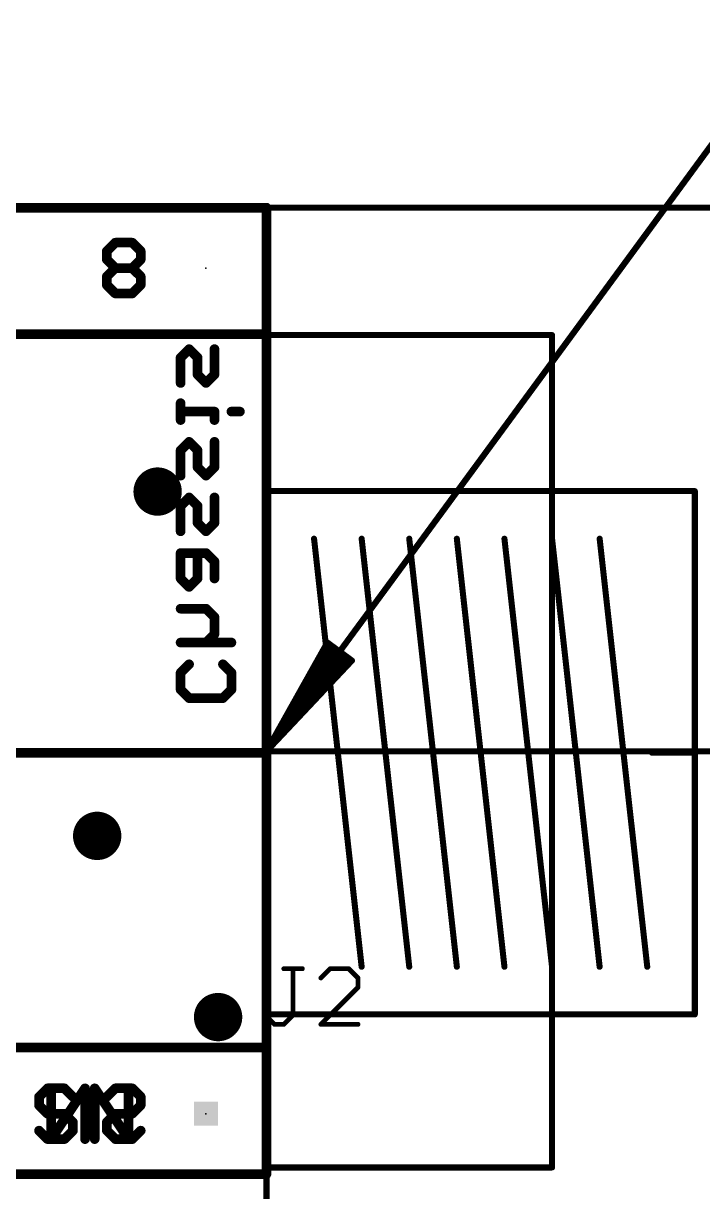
# Model space of a CAD drawing. Extents: x -8 to 103, y -21 to 29.
# Drawn here: x 40.61 to 54.88, y -0.37 to 24.2 of the extents above; entities that cross this region are included whole.
import ezdxf

# ---------------------------------------------------------------- set-up
doc = ezdxf.new("R2010")
doc.units = 0
for name, color, linetype in [('18', 110, 'CONTINUOUS'), ('20', 53, 'CONTINUOUS'), ('21', 41, 'CONTINUOUS'), ('22', 40, 'CONTINUOUS'), ('23', 53, 'CONTINUOUS'), ('24', 53, 'CONTINUOUS'), ('25', 253, 'CONTINUOUS'), ('47', 253, 'CONTINUOUS'), ('51', 53, 'CONTINUOUS')]:
    doc.layers.add(name, color=color, linetype=linetype)

# ---------------------------------------------------------------- blocks, each defined once
blk = doc.blocks.new('RECT')
blk.add_solid([(-0.5, -0.5), (0.5, -0.5), (-0.5, 0.5), (0.5, 0.5)])
blk = doc.blocks.new('ROUNDV')
at = {"const_width": 0.5}
blk.add_lwpolyline([(0, -0.25, 1), (0, 0.25, 1), (0, -0.25)], format="xyb", dxfattribs=at)

msp = doc.modelspace()

# ---------------------------------------------------------------- linework, layer by layer
at = {"layer": '20', "const_width": 0.2032}
for points in [[(45.72, 20.32), (0, 20.32)], [(45.72, 0), (45.72, 20.32)], [(0, 0), (45.72, 0)]]:
    msp.add_lwpolyline(points, dxfattribs=at)
at = {"layer": '20', "const_width": 0.1016}
for points in [[(45.7708, 20.32, 1), (45.6692, 20.32)], [(45.72, 20.2692, 1), (45.72, 20.3708)], [(45.6692, 0, 1), (45.7708, 0)], [(45.72, -0.0508, 1), (45.72, 0.0508)]]:
    msp.add_lwpolyline(points, format="xyb", dxfattribs=at)
at = {"layer": '21'}
for points, const_width in [([(42.5442, 19.5843), (42.3662, 19.4064)], 0.2032), ([(42.9001, 19.5843), (42.5442, 19.5843)], 0.2032), ([(43.078, 19.4064), (42.9001, 19.5843)], 0.2032), ([(42.3662, 19.4064), (42.3662, 19.2284)], 0.2032), ([(42.3662, 19.2284), (42.5442, 19.0505)], 0.2032), ([(42.5442, 19.0505), (42.9001, 19.0505)], 0.2032), ([(42.9001, 19.0505), (43.078, 18.8725)], 0.2032), ([(43.078, 18.8725), (43.078, 18.6945)], 0.2032), ([(42.5442, 18.5166), (42.3662, 18.6945)], 0.2032), ([(43.078, 18.6945), (42.9001, 18.5166)], 0.2032), ([(42.9001, 18.5166), (42.5442, 18.5166)], 0.2032), ([(45.72, 17.66), (24.72, 17.66)], 0.2032), ([(45.72, 2.66), (45.72, 17.66)], 0.127), ([(45.625, 8.86), (21.72, 8.86)], 0.2032), ([(24.72, 2.66), (45.72, 2.66)], 0.2032), ([(41.1208, 1.8043), (40.9428, 1.6264)], 0.2032), ([(40.9428, 1.6264), (40.9428, 1.4484)], 0.2032), ([(41.4767, 1.8043), (41.1208, 1.8043)], 0.2032), ([(41.6546, 1.6264), (41.4767, 1.8043)], 0.2032), ([(42.1122, 0.7366), (42.1122, 1.8043)], 0.2032), ([(42.1122, 1.8043), (42.824, 0.7366)], 0.2032), ([(42.824, 0.7366), (42.824, 1.8043)], 0.2032), ([(40.9428, 1.4484), (41.1208, 1.2705)], 0.2032), ([(41.1208, 1.2705), (41.4767, 1.2705)], 0.2032), ([(41.4767, 1.2705), (41.6546, 1.0925)], 0.2032), ([(41.1208, 0.7366), (40.9428, 0.9146)], 0.2032), ([(41.6546, 0.9146), (41.4767, 0.7366)], 0.2032), ([(41.6546, 1.0925), (41.6546, 0.9146)], 0.2032), ([(41.4767, 0.7366), (41.1208, 0.7366)], 0.2032)]:
    msp.add_lwpolyline(points, dxfattribs=dict(at, const_width=const_width))
for points, const_width in [([(42.5442, 19.6351, 1), (42.5442, 19.5335)], 0.1016), ([(42.5801, 19.5484, 1), (42.5082, 19.6202)], 0.1016), ([(42.936, 19.6202, 1), (42.8641, 19.5484)], 0.1016), ([(42.9001, 19.5335, 1), (42.9001, 19.6351)], 0.1016), ([(42.417, 19.4064, 1), (42.3154, 19.4064)], 0.1016), ([(42.3303, 19.4423, 1), (42.4021, 19.3704)], 0.1016), ([(43.0421, 19.3704, 1), (43.1139, 19.4423)], 0.1016), ([(42.4021, 19.2643, 1), (42.3303, 19.1925)], 0.1016), ([(42.3154, 19.2284, 1), (42.417, 19.2284)], 0.1016), ([(42.5442, 19.1013, 1), (42.5442, 18.9997)], 0.1016), ([(42.5082, 19.0145, 1), (42.5801, 19.0864)], 0.1016), ([(42.936, 19.0864, 1), (42.8641, 19.0145)], 0.1016), ([(42.9001, 18.9997, 1), (42.9001, 19.1013)], 0.1016), ([(43.1288, 18.8725, 1), (43.0272, 18.8725)], 0.1016), ([(43.0421, 18.8366, 1), (43.1139, 18.9084)], 0.1016), ([(42.4021, 18.7305, 1), (42.3303, 18.6586)], 0.1016), ([(43.0272, 18.6945, 1), (43.1288, 18.6945)], 0.1016), ([(43.1139, 18.6586, 1), (43.0421, 18.7305)], 0.1016), ([(42.5442, 18.5674, 1), (42.5442, 18.4658)], 0.1016), ([(42.5082, 18.4807, 1), (42.5801, 18.5525)], 0.1016), ([(42.8641, 18.5525, 1), (42.936, 18.4807)], 0.1016), ([(42.9001, 18.4658, 1), (42.9001, 18.5674)], 0.1016), ([(45.7518, 17.66, 1), (45.6882, 17.66)], 0.0635), ([(45.72, 17.6092, 1), (45.72, 17.7108)], 0.1016), ([(45.625, 8.8092, 1), (45.625, 8.9108)], 0.1016), ([(45.72, 2.6092, 1), (45.72, 2.7108)], 0.1016), ([(45.6882, 2.66, 1), (45.7518, 2.66)], 0.0635), ([(40.9936, 1.6264, 1), (40.892, 1.6264)], 0.1016), ([(41.1208, 1.8551, 1), (41.1208, 1.7535)], 0.1016), ([(41.1567, 1.7684, 1), (41.0848, 1.8402)], 0.1016), ([(41.5126, 1.8402, 1), (41.4407, 1.7684)], 0.1016), ([(41.4767, 1.7535, 1), (41.4767, 1.8551)], 0.1016), ([(42.163, 1.8043, 1), (42.0614, 1.8043)], 0.1016), ([(42.1545, 1.8325, 1), (42.0699, 1.7761)], 0.1016), ([(42.8748, 1.8043, 1), (42.7732, 1.8043)], 0.1016), ([(40.9069, 1.6623, 1), (40.9787, 1.5904)], 0.1016), ([(40.9787, 1.4843, 1), (40.9069, 1.4125)], 0.1016), ([(40.892, 1.4484, 1), (40.9936, 1.4484)], 0.1016), ([(41.6187, 1.5904, 1), (41.6905, 1.6623)], 0.1016), ([(41.1208, 1.3213, 1), (41.1208, 1.2197)], 0.1016), ([(41.0848, 1.2345, 1), (41.1567, 1.3064)], 0.1016), ([(41.5126, 1.3064, 1), (41.4407, 1.2345)], 0.1016), ([(41.4767, 1.2197, 1), (41.4767, 1.3213)], 0.1016), ([(40.9787, 0.9505, 1), (40.9069, 0.8786)], 0.1016), ([(41.7054, 1.0925, 1), (41.6038, 1.0925)], 0.1016), ([(41.6187, 1.0566, 1), (41.6905, 1.1284)], 0.1016), ([(41.6905, 0.8786, 1), (41.6187, 0.9505)], 0.1016), ([(41.1208, 0.7874, 1), (41.1208, 0.6858)], 0.1016), ([(41.0848, 0.7007, 1), (41.1567, 0.7725)], 0.1016), ([(41.4407, 0.7725, 1), (41.5126, 0.7007)], 0.1016), ([(41.4767, 0.6858, 1), (41.4767, 0.7874)], 0.1016), ([(41.6038, 0.9146, 1), (41.7054, 0.9146)], 0.1016), ([(42.0614, 0.7366, 1), (42.163, 0.7366)], 0.1016), ([(42.7732, 0.7366, 1), (42.8748, 0.7366)], 0.1016), ([(42.7817, 0.7084, 1), (42.8663, 0.7648)], 0.1016)]:
    msp.add_lwpolyline(points, format="xyb", dxfattribs=dict(at, const_width=const_width))
at = {"layer": '22', "const_width": 0.2032}
for points in [[(42.3666, 19.4064), (42.5445, 19.5843)], [(42.5445, 19.5843), (42.9004, 19.5843)], [(42.9004, 19.5843), (43.0784, 19.4064)], [(43.0784, 19.4064), (43.0784, 19.2284)], [(43.0784, 19.2284), (42.9004, 19.0505)], [(42.5445, 19.0505), (42.3666, 18.8725)], [(42.3666, 18.8725), (42.3666, 18.6945)], [(42.9004, 19.0505), (42.5445, 19.0505)], [(42.3666, 18.6945), (42.5445, 18.5166)], [(42.9004, 18.5166), (43.0784, 18.6945)], [(42.5445, 18.5166), (42.9004, 18.5166)], [(43.9166, 17.168), (44.0946, 17.346)], [(44.0946, 17.346), (44.2725, 17.168)], [(44.6284, 16.8121), (44.6284, 17.346)], [(43.9166, 16.6342), (43.9166, 17.168)], [(44.2725, 17.168), (44.2725, 16.8121)], [(44.2725, 16.8121), (44.4505, 16.6342)], [(44.4505, 16.6342), (44.6284, 16.8121)], [(43.9166, 15.8546), (43.9166, 16.2105)], [(44.6284, 16.0325), (43.9166, 16.0325)], [(44.6284, 15.8546), (44.6284, 16.0325)], [(45.1623, 16.0325), (44.9843, 16.0325)], [(43.9166, 15.219), (44.0946, 15.397)], [(44.0946, 15.397), (44.2725, 15.219)], [(44.6284, 14.8631), (44.6284, 15.397)], [(43.9166, 14.6852), (43.9166, 15.219)], [(44.2725, 15.219), (44.2725, 14.8631)], [(44.2725, 14.8631), (44.4505, 14.6852)], [(44.4505, 14.6852), (44.6284, 14.8631)], [(43.9166, 14.0496), (44.0946, 14.2276)], [(44.0946, 14.2276), (44.2725, 14.0496)], [(44.6284, 13.6937), (44.6284, 14.2276)], [(43.9166, 13.5158), (43.9166, 14.0496)], [(44.2725, 14.0496), (44.2725, 13.6937)], [(44.2725, 13.6937), (44.4505, 13.5158)], [(44.4505, 13.5158), (44.6284, 13.6937)], [(44.4505, 13.0582), (43.9166, 13.0582)], [(43.9166, 13.0582), (43.9166, 12.5243)], [(44.2725, 12.5243), (44.2725, 13.0582)], [(44.6284, 12.8803), (44.4505, 13.0582)], [(44.6284, 12.5243), (44.6284, 12.8803)], [(43.9166, 12.5243), (44.0946, 12.3464)], [(44.0946, 12.3464), (44.2725, 12.5243)], [(44.4505, 11.8888), (43.9166, 11.8888)], [(44.6284, 11.7109), (44.4505, 11.8888)], [(44.6284, 11.3549), (44.6284, 11.7109)], [(44.4505, 11.177), (44.6284, 11.3549)], [(44.9843, 11.177), (43.9166, 11.177)], [(43.9166, 10.5415), (44.0946, 10.7194)], [(44.8064, 10.7194), (44.9843, 10.5415)], [(43.9166, 10.1856), (43.9166, 10.5415)], [(44.9843, 10.5415), (44.9843, 10.1856)], [(44.0946, 10.0076), (43.9166, 10.1856)], [(44.8064, 10.0076), (44.0946, 10.0076)], [(44.9843, 10.1856), (44.8064, 10.0076)], [(41.909, 1.8043), (41.1972, 0.7366)], [(41.1972, 0.7366), (41.1972, 1.8043)], [(41.909, 0.7366), (41.909, 1.8043)], [(42.3666, 1.6264), (42.5445, 1.8043)], [(42.5445, 1.8043), (42.9004, 1.8043)], [(42.9004, 1.8043), (43.0784, 1.6264)], [(43.0784, 1.6264), (43.0784, 1.4484)], [(43.0784, 1.4484), (42.9004, 1.2705)], [(42.5445, 1.2705), (42.3666, 1.0925)], [(42.9004, 1.2705), (42.5445, 1.2705)], [(42.3666, 1.0925), (42.3666, 0.9146)], [(42.3666, 0.9146), (42.5445, 0.7366)], [(42.9004, 0.7366), (43.0784, 0.9146)], [(42.5445, 0.7366), (42.9004, 0.7366)]]:
    msp.add_lwpolyline(points, dxfattribs=at)
at = {"layer": '22', "const_width": 0.1016}
for points in [[(42.5445, 19.6351, 1), (42.5445, 19.5335)], [(42.5805, 19.5484, 1), (42.5086, 19.6202)], [(42.9364, 19.6202, 1), (42.8645, 19.5484)], [(42.9004, 19.5335, 1), (42.9004, 19.6351)], [(42.3307, 19.4423, 1), (42.4025, 19.3704)], [(43.1292, 19.4064, 1), (43.0276, 19.4064)], [(43.0425, 19.3704, 1), (43.1143, 19.4423)], [(43.0276, 19.2284, 1), (43.1292, 19.2284)], [(43.1143, 19.1925, 1), (43.0425, 19.2643)], [(42.4174, 18.8725, 1), (42.3158, 18.8725)], [(42.3307, 18.9084, 1), (42.4025, 18.8366)], [(42.5445, 19.1013, 1), (42.5445, 18.9997)], [(42.5805, 19.0145, 1), (42.5086, 19.0864)], [(42.8645, 19.0864, 1), (42.9364, 19.0145)], [(42.9004, 18.9997, 1), (42.9004, 19.1013)], [(42.4025, 18.7305, 1), (42.3307, 18.6586)], [(42.3158, 18.6945, 1), (42.4174, 18.6945)], [(43.1143, 18.6586, 1), (43.0425, 18.7305)], [(42.5445, 18.5674, 1), (42.5445, 18.4658)], [(42.5086, 18.4807, 1), (42.5805, 18.5525)], [(42.8645, 18.5525, 1), (42.9364, 18.4807)], [(42.9004, 18.4658, 1), (42.9004, 18.5674)], [(44.1305, 17.3819, 1), (44.0586, 17.3101)], [(44.1305, 17.3101, 1), (44.0586, 17.3819)], [(44.6792, 17.346, 1), (44.5776, 17.346)], [(43.9674, 17.168, 1), (43.8658, 17.168)], [(43.8807, 17.204, 1), (43.9525, 17.1321)], [(44.3233, 17.168, 1), (44.2217, 17.168)], [(44.2366, 17.1321, 1), (44.3084, 17.204)], [(44.3084, 16.8481, 1), (44.2366, 16.7762)], [(44.2217, 16.8121, 1), (44.3233, 16.8121)], [(44.4145, 16.6701, 1), (44.4864, 16.5983)], [(44.4145, 16.5983, 1), (44.4864, 16.6701)], [(44.5776, 16.8121, 1), (44.6792, 16.8121)], [(44.6643, 16.7762, 1), (44.5925, 16.8481)], [(43.8658, 16.6342, 1), (43.9674, 16.6342)], [(43.9674, 16.2105, 1), (43.8658, 16.2105)], [(43.9166, 16.0833, 1), (43.9166, 15.9817)], [(44.6792, 16.0325, 1), (44.5776, 16.0325)], [(44.6284, 15.9817, 1), (44.6284, 16.0833)], [(44.9843, 16.0833, 1), (44.9843, 15.9817)], [(45.1623, 15.9817, 1), (45.1623, 16.0833)], [(43.8658, 15.8546, 1), (43.9674, 15.8546)], [(44.5776, 15.8546, 1), (44.6792, 15.8546)], [(44.1305, 15.4329, 1), (44.0586, 15.3611)], [(44.1305, 15.3611, 1), (44.0586, 15.4329)], [(44.6792, 15.397, 1), (44.5776, 15.397)], [(43.9674, 15.219, 1), (43.8658, 15.219)], [(43.8807, 15.255, 1), (43.9525, 15.1831)], [(44.3233, 15.219, 1), (44.2217, 15.219)], [(44.2366, 15.1831, 1), (44.3084, 15.255)], [(44.3084, 14.8991, 1), (44.2366, 14.8272)], [(44.2217, 14.8631, 1), (44.3233, 14.8631)], [(44.4145, 14.7211, 1), (44.4864, 14.6493)], [(44.4145, 14.6493, 1), (44.4864, 14.7211)], [(44.5776, 14.8631, 1), (44.6792, 14.8631)], [(44.6643, 14.8272, 1), (44.5925, 14.8991)], [(43.8658, 14.6852, 1), (43.9674, 14.6852)], [(44.1305, 14.2635, 1), (44.0586, 14.1917)], [(44.1305, 14.1917, 1), (44.0586, 14.2635)], [(44.6792, 14.2276, 1), (44.5776, 14.2276)], [(43.9674, 14.0496, 1), (43.8658, 14.0496)], [(43.8807, 14.0856, 1), (43.9525, 14.0137)], [(44.3233, 14.0496, 1), (44.2217, 14.0496)], [(44.2366, 14.0137, 1), (44.3084, 14.0856)], [(44.3084, 13.7297, 1), (44.2366, 13.6578)], [(44.6643, 13.6578, 1), (44.5925, 13.7297)], [(43.8658, 13.5158, 1), (43.9674, 13.5158)], [(44.2217, 13.6937, 1), (44.3233, 13.6937)], [(44.4145, 13.5517, 1), (44.4864, 13.4799)], [(44.4145, 13.4799, 1), (44.4864, 13.5517)], [(44.5776, 13.6937, 1), (44.6792, 13.6937)], [(43.9166, 13.109, 1), (43.9166, 13.0074)], [(43.9674, 13.0582, 1), (43.8658, 13.0582)], [(44.3233, 13.0582, 1), (44.2217, 13.0582)], [(44.4864, 13.0941, 1), (44.4145, 13.0223)], [(44.4505, 13.0074, 1), (44.4505, 13.109)], [(44.6792, 12.8803, 1), (44.5776, 12.8803)], [(44.5925, 12.8443, 1), (44.6643, 12.9162)], [(43.9525, 12.5603, 1), (43.8807, 12.4884)], [(43.8658, 12.5243, 1), (43.9674, 12.5243)], [(44.2217, 12.5243, 1), (44.3233, 12.5243)], [(44.3084, 12.4884, 1), (44.2366, 12.5603)], [(44.5776, 12.5243, 1), (44.6792, 12.5243)], [(44.0586, 12.3823, 1), (44.1305, 12.3105)], [(44.0586, 12.3105, 1), (44.1305, 12.3823)], [(43.9166, 11.9396, 1), (43.9166, 11.838)], [(44.4864, 11.9247, 1), (44.4145, 11.8529)], [(44.4505, 11.838, 1), (44.4505, 11.9396)], [(44.6792, 11.7109, 1), (44.5776, 11.7109)], [(44.5925, 11.6749, 1), (44.6643, 11.7468)], [(44.5776, 11.3549, 1), (44.6792, 11.3549)], [(44.6643, 11.319, 1), (44.5925, 11.3909)], [(43.9166, 11.2278, 1), (43.9166, 11.1262)], [(44.4145, 11.2129, 1), (44.4864, 11.1411)], [(44.9843, 11.1262, 1), (44.9843, 11.2278)], [(44.1305, 10.6835, 1), (44.0586, 10.7553)], [(44.8423, 10.7553, 1), (44.7704, 10.6835)], [(43.9674, 10.5415, 1), (43.8658, 10.5415)], [(43.8807, 10.5774, 1), (43.9525, 10.5055)], [(45.0351, 10.5415, 1), (44.9335, 10.5415)], [(44.9484, 10.5055, 1), (45.0202, 10.5774)], [(43.9525, 10.2215, 1), (43.8807, 10.1496)], [(43.8658, 10.1856, 1), (43.9674, 10.1856)], [(44.0946, 10.0584, 1), (44.0946, 9.9568)], [(44.0586, 9.9717, 1), (44.1305, 10.0435)], [(44.7704, 10.0435, 1), (44.8423, 9.9717)], [(44.8064, 9.9568, 1), (44.8064, 10.0584)], [(44.9335, 10.1856, 1), (45.0351, 10.1856)], [(45.0202, 10.1496, 1), (44.9484, 10.2215)], [(41.248, 1.8043, 1), (41.1464, 1.8043)], [(41.9598, 1.8043, 1), (41.8582, 1.8043)], [(41.9513, 1.7761, 1), (41.8667, 1.8325)], [(42.5445, 1.8551, 1), (42.5445, 1.7535)], [(42.5805, 1.7684, 1), (42.5086, 1.8402)], [(42.9364, 1.8402, 1), (42.8645, 1.7684)], [(42.9004, 1.7535, 1), (42.9004, 1.8551)], [(43.1292, 1.6264, 1), (43.0276, 1.6264)], [(42.3307, 1.6623, 1), (42.4025, 1.5904)], [(43.0276, 1.4484, 1), (43.1292, 1.4484)], [(43.0425, 1.5904, 1), (43.1143, 1.6623)], [(43.1143, 1.4125, 1), (43.0425, 1.4843)], [(42.5445, 1.3213, 1), (42.5445, 1.2197)], [(42.5805, 1.2345, 1), (42.5086, 1.3064)], [(42.8645, 1.3064, 1), (42.9364, 1.2345)], [(42.9004, 1.2197, 1), (42.9004, 1.3213)], [(42.4174, 1.0925, 1), (42.3158, 1.0925)], [(42.3307, 1.1284, 1), (42.4025, 1.0566)], [(42.4025, 0.9505, 1), (42.3307, 0.8786)], [(43.1143, 0.8786, 1), (43.0425, 0.9505)], [(41.1549, 0.7648, 1), (41.2395, 0.7084)], [(41.1464, 0.7366, 1), (41.248, 0.7366)], [(41.8582, 0.7366, 1), (41.9598, 0.7366)], [(42.3158, 0.9146, 1), (42.4174, 0.9146)], [(42.5445, 0.7874, 1), (42.5445, 0.6858)], [(42.5086, 0.7007, 1), (42.5805, 0.7725)], [(42.8645, 0.7725, 1), (42.9364, 0.7007)], [(42.9004, 0.6858, 1), (42.9004, 0.7874)]]:
    msp.add_lwpolyline(points, format="xyb", dxfattribs=at)
at = {"layer": '23'}
for p in [(45.72, 8.89), (44.45, 1.27)]:
    msp.add_point(p, dxfattribs=at)
at = {"layer": '24'}
for p in [(44.45, 19.05), (44.45, 8.89)]:
    msp.add_point(p, dxfattribs=at)
at = {"layer": '25', "const_width": 0.1016}
for points in [[(46.0844, 4.319), (46.4742, 4.319)], [(46.2793, 3.3445), (46.2793, 4.319)], [(47.0589, 4.319), (46.864, 4.1241)], [(47.4487, 4.319), (47.0589, 4.319)], [(47.6436, 4.1241), (47.4487, 4.319)], [(46.864, 3.1496), (47.6436, 3.9292)], [(47.6436, 3.9292), (47.6436, 4.1241)], [(45.6946, 3.3445), (45.8895, 3.1496)], [(45.8895, 3.1496), (46.0844, 3.1496)], [(46.0844, 3.1496), (46.2793, 3.3445)], [(47.6436, 3.1496), (46.864, 3.1496)]]:
    msp.add_lwpolyline(points, dxfattribs=at)
at = {"layer": '25', "const_width": 0.0508}
for points in [[(46.0844, 4.3444, 1), (46.0844, 4.2936)], [(46.3047, 4.319, 1), (46.2539, 4.319)], [(46.4742, 4.2936, 1), (46.4742, 4.3444)], [(47.0589, 4.3444, 1), (47.0589, 4.2936)], [(47.0769, 4.301, 1), (47.0409, 4.337)], [(47.4667, 4.337, 1), (47.4307, 4.301)], [(47.4487, 4.2936, 1), (47.4487, 4.3444)], [(46.846, 4.1421, 1), (46.882, 4.1061)], [(47.669, 4.1241, 1), (47.6182, 4.1241)], [(47.6182, 3.9292, 1), (47.669, 3.9292)], [(47.6256, 4.1061, 1), (47.6616, 4.1421)], [(47.6616, 3.9112, 1), (47.6256, 3.9472)], [(45.7126, 3.3625, 1), (45.6766, 3.3265)], [(45.8895, 3.175, 1), (45.8895, 3.1242)], [(46.0844, 3.1242, 1), (46.0844, 3.175)], [(46.2539, 3.3445, 1), (46.3047, 3.3445)], [(46.2973, 3.3265, 1), (46.2613, 3.3625)], [(46.864, 3.175, 1), (46.864, 3.1242)], [(47.6436, 3.1242, 1), (47.6436, 3.175)], [(45.8715, 3.1316, 1), (45.9075, 3.1676)], [(46.0664, 3.1676, 1), (46.1024, 3.1316)], [(46.846, 3.1676, 1), (46.882, 3.1316)]]:
    msp.add_lwpolyline(points, format="xyb", dxfattribs=at)
at = {"layer": '47', "const_width": 0.13}
for points in [[(45.72, 8.89), (56.896, 24.13)], [(45.72, 20.32), (62.656, 20.32)], [(45.72, 8.89), (47.0001, 11.1754)], [(45.72, 8.89), (47.0479, 11.1404)], [(45.72, 8.89), (47.1527, 11.0635)], [(47.0001, 11.1754), (47.515, 10.7979)], [(47.3624, 10.9098), (45.72, 8.89)], [(47.4672, 10.8329), (45.72, 8.89)], [(47.515, 10.7979), (45.72, 8.89)], [(45.72, 8.89), (62.656, 8.89)], [(45.72, 0), (45.72, -7.792)]]:
    msp.add_lwpolyline(points, dxfattribs=at)
at = {"layer": '47', "const_width": 0.065}
for points in [[(45.72, 20.3525, 1), (45.72, 20.2875)], [(47.0193, 11.2016, 1), (46.9809, 11.1492)], [(47.0285, 11.1596, 1), (46.9718, 11.1913)], [(47.0759, 11.1239, 1), (47.0199, 11.1569)], [(47.1798, 11.0456, 1), (47.1256, 11.0814)], [(47.3876, 10.8893, 1), (47.3372, 10.9303)], [(47.4914, 10.8112, 1), (47.443, 10.8546)], [(47.5387, 10.7756, 1), (47.4913, 10.8201)], [(47.4958, 10.7717, 1), (47.5342, 10.8241)], [(45.72, 8.9225, 1), (45.72, 8.8575)], [(45.6963, 8.9123, 1), (45.7437, 8.8677)], [(45.6958, 8.9117, 1), (45.7442, 8.8683)], [(45.6948, 8.9105, 1), (45.7452, 8.8695)], [(45.6938, 8.9092, 1), (45.7462, 8.8708)], [(45.6929, 8.9079, 1), (45.7471, 8.8721)], [(45.692, 8.9065, 1), (45.748, 8.8735)], [(45.6916, 8.9059, 1), (45.7484, 8.8741)], [(45.7525, 0, 1), (45.6875, 0)]]:
    msp.add_lwpolyline(points, format="xyb", dxfattribs=at)
at = {"layer": '51', "const_width": 0.0635}
for points in [[(45.7518, 17.64, 1), (45.6882, 17.64)], [(45.72, 17.6717, 1), (45.72, 17.6083)], [(51.7518, 17.64, 1), (51.6883, 17.64)], [(51.72, 17.6083, 1), (51.72, 17.6717)], [(45.7518, 14.36, 1), (45.6882, 14.36)], [(45.72, 14.3918, 1), (45.72, 14.3283)], [(54.7518, 14.36, 1), (54.6883, 14.36)], [(54.72, 14.3283, 1), (54.72, 14.3918)], [(46.7516, 13.3635, 1), (46.6884, 13.3565)], [(47.7516, 13.3635, 1), (47.6884, 13.3565)], [(48.7516, 13.3635, 1), (48.6884, 13.3565)], [(49.7516, 13.3635, 1), (49.6884, 13.3565)], [(50.7516, 13.3635, 1), (50.6884, 13.3565)], [(51.7516, 13.3635, 1), (51.6884, 13.3565)], [(52.7516, 13.3635, 1), (52.6884, 13.3565)], [(53.82, 8.8918, 1), (53.82, 8.8283)], [(54.7518, 8.86, 1), (54.6883, 8.86)], [(54.6883, 8.86, 1), (54.7518, 8.86)], [(54.72, 8.8283, 1), (54.72, 8.8918)], [(47.6884, 4.3565, 1), (47.7516, 4.3635)], [(48.6884, 4.3565, 1), (48.7516, 4.3635)], [(49.6884, 4.3565, 1), (49.7516, 4.3635)], [(50.6884, 4.3565, 1), (50.7516, 4.3635)], [(51.6884, 4.3565, 1), (51.7516, 4.3635)], [(52.6884, 4.3565, 1), (52.7516, 4.3635)], [(53.6884, 4.3565, 1), (53.7516, 4.3635)], [(45.6882, 3.36, 1), (45.7518, 3.36)], [(45.72, 3.3918, 1), (45.72, 3.3283)], [(54.6883, 3.36, 1), (54.7518, 3.36)], [(54.72, 3.3283, 1), (54.72, 3.3918)], [(45.6882, 0.14, 1), (45.7518, 0.14)], [(45.72, 0.1718, 1), (45.72, 0.1083)], [(51.6883, 0.14, 1), (51.7518, 0.14)], [(51.72, 0.1083, 1), (51.72, 0.1718)]]:
    msp.add_lwpolyline(points, format="xyb", dxfattribs=at)
at = {"layer": '51', "const_width": 0.127}
for points in [[(51.72, 17.64), (45.72, 17.64)], [(45.72, 0.14), (45.72, 17.64)], [(51.72, 0.14), (51.72, 17.64)], [(45.72, 3.36), (45.72, 14.36)], [(45.72, 14.36), (54.72, 14.36)], [(54.72, 14.36), (54.72, 8.86)], [(47.72, 4.36), (46.72, 13.36)], [(48.72, 4.36), (47.72, 13.36)], [(49.72, 4.36), (48.72, 13.36)], [(50.72, 4.36), (49.72, 13.36)], [(51.72, 4.36), (50.72, 13.36)], [(52.72, 4.36), (51.72, 13.36)], [(53.72, 4.36), (52.72, 13.36)], [(54.72, 8.86), (53.82, 8.86)], [(54.72, 8.86), (54.72, 3.36)], [(54.72, 3.36), (45.72, 3.36)], [(51.72, 0.14), (45.72, 0.14)]]:
    msp.add_lwpolyline(points, dxfattribs=at)

# ---------------------------------------------------------------- block references
at = {"layer": '18', "xscale": 1.016, "yscale": 1.016}
for p in [(43.434, 14.351), (43.434, 14.351), (42.164, 7.112), (42.164, 7.112), (44.704, 3.302), (44.704, 3.302)]:
    msp.add_blockref('ROUNDV', p, dxfattribs=at)
at = {"layer": '51', "xscale": 0.508, "yscale": 0.508}
msp.add_blockref('RECT', (44.45, 1.27), dxfattribs=at)

doc.saveas('drawing.dxf')
